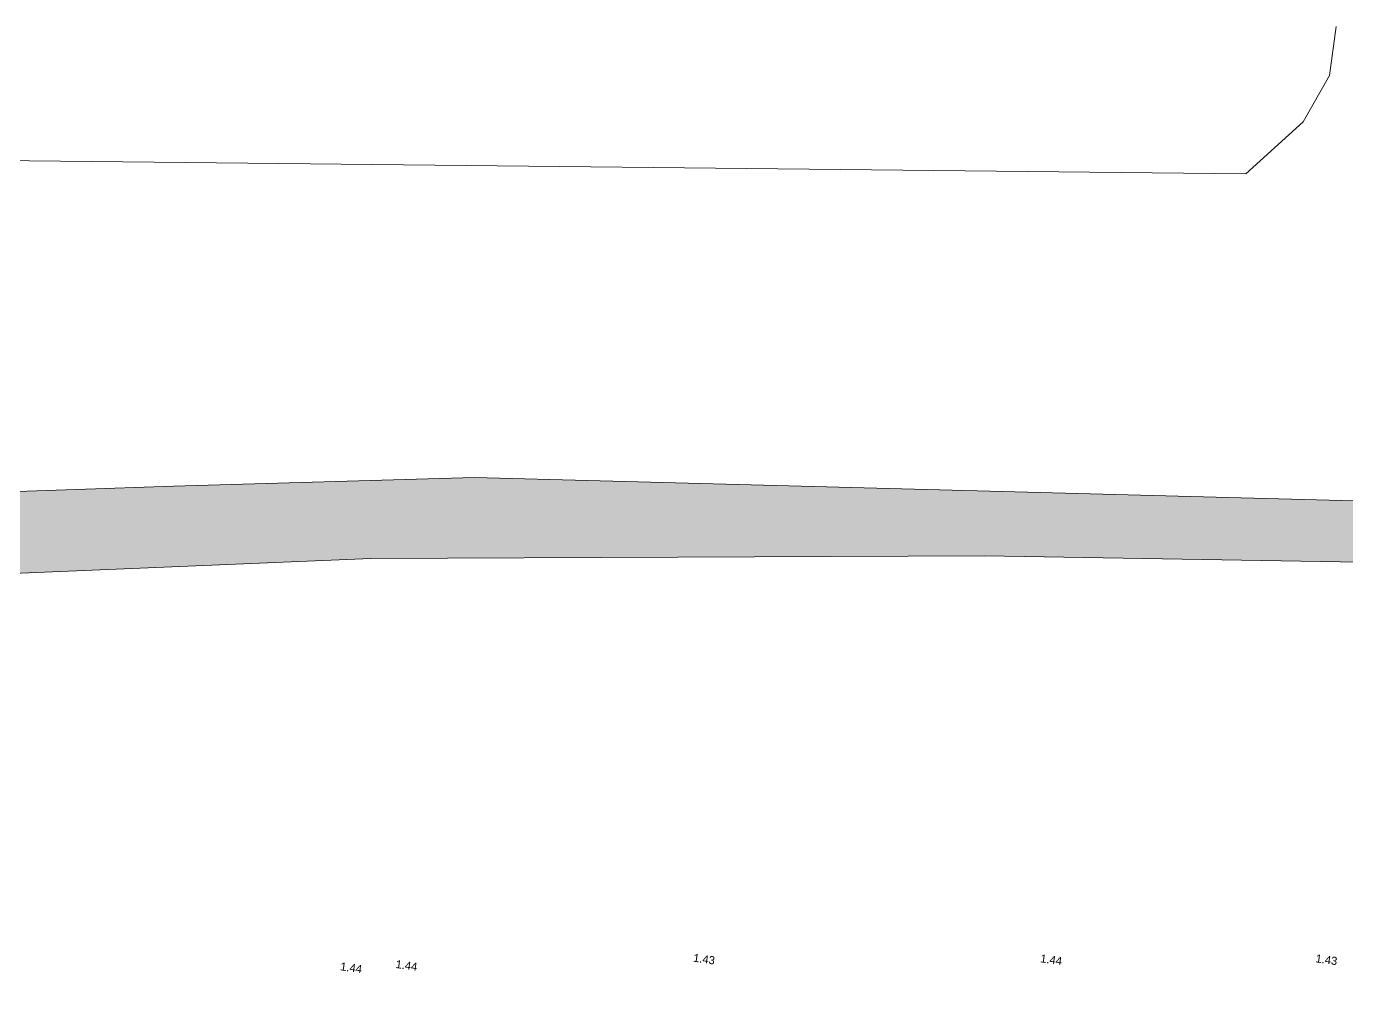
# Model space of a CAD drawing. Header units: millimetres. Extents: x -286774 to 170591, y -126585 to 81607.
# Drawn here: x -125186 to -92203, y 48846 to 72791 of the extents above; entities that cross this region are included whole.
import ezdxf

# ---------------------------------------------------------------- set-up
doc = ezdxf.new("R2010")
doc.units = ezdxf.units.MM
doc.header["$LTSCALE"] = 100
doc.header["$MEASUREMENT"] = 0
doc.layers.add('ARC-VIEW', color=90, linetype='Continuous', lineweight=5)
doc.layers.add('TAN CANG-profile- REVISE1$0$8', color=17, linetype='Continuous', lineweight=0)
doc.layers.add('Elevation', color=1, linetype='Continuous', plot=False)
doc.styles.get("Standard").update_dxf_attribs({"font": 'arial.ttf'})

msp = doc.modelspace()

# ---------------------------------------------------------------- hatches: boundary and pattern name
at = {"layer": 'TAN CANG-profile- REVISE1$0$8'}
h = msp.add_hatch(dxfattribs=at)
h.set_pattern_fill('GRASS', color=256, scale=70, angle=-7.830578339296972)
h.set_pattern_definition([(90, (-806731.8531837878, -471948.6691231354), (-1257.23585680964, 1257.235856790361), [333.3749999999998, -2181.096713599998]), (45.0000000004393, (-806731.8531837878, -471948.6691231354), (-1257.235856959321, 1257.235856940042), [333.3749999999997, -1444.624999999999]), (135.0000000004393, (-806731.8531837878, -471948.6691231354), (-1257.235856940042, -1257.235856959321), [333.3750000000001, -1444.625])])
h.paths.add_polyline_path([(-162229.1703474589, 54739.94069029398), (-154926.5222732646, 56202.84225944064), (-147439.8553905435, 57351.81163285307), (-132099.3972806593, 58844.30071909905), (-116577.660195743, 59490.10179865673), (-101244.5083177762, 59561.90872411391), (-72623.41691355198, 59074.31552011213), (-27952.87098887283, 57399.47164868099), (-5630.177380227251, 56317.36957735803), (5507.190135904821, 55459.38559091861), (16620.63459146419, 54292.67946959518), (17600.99965588993, 54157.85308914528), (18124.88877199357, 54335.53116217793), (18192.30195939727, 54825.71368262534), (17980.91729363252, 55104.51153680765), (5937.738944076118, 56511.04338488916), (-15866.23796111159, 57761.58483267693), (-64944.85204426362, 59819.4624405197), (-89499.1799408563, 60866.85534520082), (-113991.8431062577, 61517.1303456505), (-121513.1138861688, 61302.87186609786), (-138596.8032437545, 60715.31392945659), (-147609.2728571604, 60164.78395726306), (-156703.4963575786, 59299.9745205443), (-165705.4766945411, 58013.55152426336), (-174441.2168188735, 56198.18086922921), (-182736.7196807279, 53746.52846289678), (-190417.9882695719, 50551.26019021102), (-191254.3818477303, 49917.10618002278), (-191355.5016302972, 49181.83239834935), (-190111.7551252138, 45514.60859693728), (-189410.1879396159, 45168.39755351057), (-188674.9141675085, 45067.27777225927), (-182570.6714659911, 48126.77549222753), (-176097.4779635517, 50735.99403778564), (-169301.5665844643, 52929.0201932068)])

# ---------------------------------------------------------------- linework, layer by layer
at = {"layer": 'ARC-VIEW'}
for p, q in [((-92463.26642138191, 72790.80465678558), (-92631.79939107184, 71565.34835582947)), ((-93290.51488236943, 70407.30524171454), (-92631.79939107184, 71565.34835582947)), ((-94718.21074788197, 69105.29065050518), (-93290.51488236943, 70407.30524171454)), ((-93290.51488236943, 70407.30524171454), (-94718.21074788197, 69105.29065050518)), ((-94718.21074788197, 69105.29065050518), (-134116.76175657, 69529.10730651444)), ((-113991.8431065264, 61517.13034544677), (-121513.1138864375, 61302.87186589419))]:
    msp.add_line(p, q, dxfattribs=at)
at = {"layer": 'ARC-VIEW', "flags": 128}
for points in [[(-113991.8431065264, 61517.13034544677), (-89499.17994115746, 60866.85534476092), (-64944.8520445649, 59819.46244007979), (-15866.23821762635, 57761.58484340693)], [(-121513.1138864375, 61302.87186589419), (-138596.8032440232, 60715.31392925286), (-147609.2728574291, 60164.78395705934), (-156703.4963577616, 59299.97452008819), (-165705.4766948423, 58013.55152382348), (-174441.2168191747, 56198.18086878934), (-182736.719680911, 53746.5284624406), (-190417.9882280186, 50551.26020711863)], [(-72623.41691382066, 59074.3155199084), (-101244.5083179268, 59561.90872389394), (-116577.6601960117, 59490.10179845303), (-132099.3972808424, 58844.3007186429), (-147439.8553908446, 57351.8116324132), (-154926.5222735657, 56202.84225900071), (-162229.1703478457, 54739.94069010649), (-169301.566584733, 52929.02019300307), (-176097.4779638529, 50735.99403734576), (-182570.6714664103, 48126.77549180384), (-188674.9140637431, 45067.27782417102)]]:
    msp.add_lwpolyline(points, dxfattribs=at)
at = {"layer": 'TAN CANG-profile- REVISE1$0$8'}
msp.add_line((-93290.51488236943, 70407.30524171454), (-92631.79939107184, 71565.34835582947), dxfattribs=at)

# ---------------------------------------------------------------- texts
at = {"layer": 'Elevation'}
for s, p in [('1.43', (-108537.2243926199, 49421.11484145628, 1427.4)), ('1.44', (-99864.7602937877, 49406.40379535135, 1437.5)), ('1.43', (-92988.26035167999, 49405.51149904677, 1428.9)), ('1.44', (-117354.3955330779, 49206.40208303674, 1440.6)), ('1.44', (-115972.112231374, 49263.60727419613, 1442.1))]:
    msp.add_text(s, height=200, rotation=352.1694216604599, dxfattribs=at).set_placement(p)

doc.saveas('drawing.dxf')
